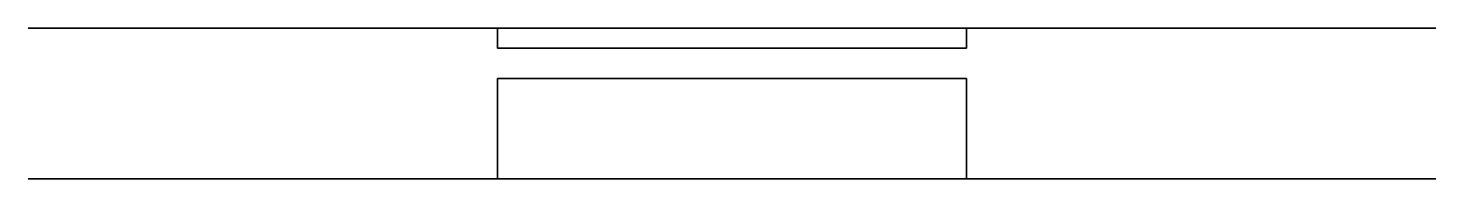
# Model space of a CAD drawing. Extents: x -1.4 to 1.4, y -0.15 to 0.15.
import ezdxf

# ---------------------------------------------------------------- set-up
doc = ezdxf.new("R2010")
doc.units = 0

msp = doc.modelspace()

# ---------------------------------------------------------------- linework, layer by layer
for points in [[(-0.4673, 0.15, 0.9), (-1.4019, 0.15), (-1.4019, 0.15, 2.5), (-0.4673, 0.15, 2.1)], [(-0.4673, 0.15, 2.1), (-1.4019, 0.15, 2.5), (1.4019, 0.15, 2.5), (0.4673, 0.15, 2.1)], [(-0.4673, 0.15, 0.9), (0.4673, 0.15, 0.9), (1.4019, 0.15), (-1.4019, 0.15)], [(-0.4673, 0.11, 2.1), (-0.4673, 0.15, 2.1), (0.4673, 0.15, 2.1), (0.4673, 0.11, 2.1)], [(-0.4673, 0.11, 0.9), (0.4673, 0.11, 0.9), (0.4673, 0.15, 0.9), (-0.4673, 0.15, 0.9)], [(-0.4673, 0.11, 2.1), (-0.4673, 0.11, 0.9), (-0.4673, 0.15, 0.9), (-0.4673, 0.15, 2.1)], [(0.4673, 0.11, 2.1), (0.4673, 0.15, 2.1), (0.4673, 0.15, 0.9), (0.4673, 0.11, 0.9)], [(0.4673, 0.15, 0.9), (0.4673, 0.15, 2.1), (1.4019, 0.15, 2.5), (1.4019, 0.15)], [(0.4673, 0.05, 0.9), (-0.4673, 0.05, 0.9), (-0.4673, -0.15, 0.9), (0.4673, -0.15, 0.9)], [(-0.4673, 0.05, 0.9), (-0.4673, 0.05, 2.1), (-0.4673, -0.15, 2.1), (-0.4673, -0.15, 0.9)], [(0.4673, 0.05, 2.1), (0.4673, -0.15, 2.1), (-0.4673, -0.15, 2.1), (-0.4673, 0.05, 2.1)], [(0.4673, 0.05, 0.9), (0.4673, -0.15, 0.9), (0.4673, -0.15, 2.1), (0.4673, 0.05, 2.1)], [(1.4019, -0.15, 2.5), (-1.4019, -0.15, 2.5), (-0.4673, -0.15, 2.1), (0.4673, -0.15, 2.1)], [(1.4019, -0.15), (0.4673, -0.15, 0.9), (-0.4673, -0.15, 0.9), (-1.4019, -0.15)], [(-1.4019, -0.15), (-0.4673, -0.15, 0.9), (-0.4673, -0.15, 2.1), (-1.4019, -0.15, 2.5)], [(1.4019, -0.15), (1.4019, -0.15, 2.5), (0.4673, -0.15, 2.1), (0.4673, -0.15, 0.9)]]:
    msp.add_3dface(points)

doc.saveas('drawing.dxf')
